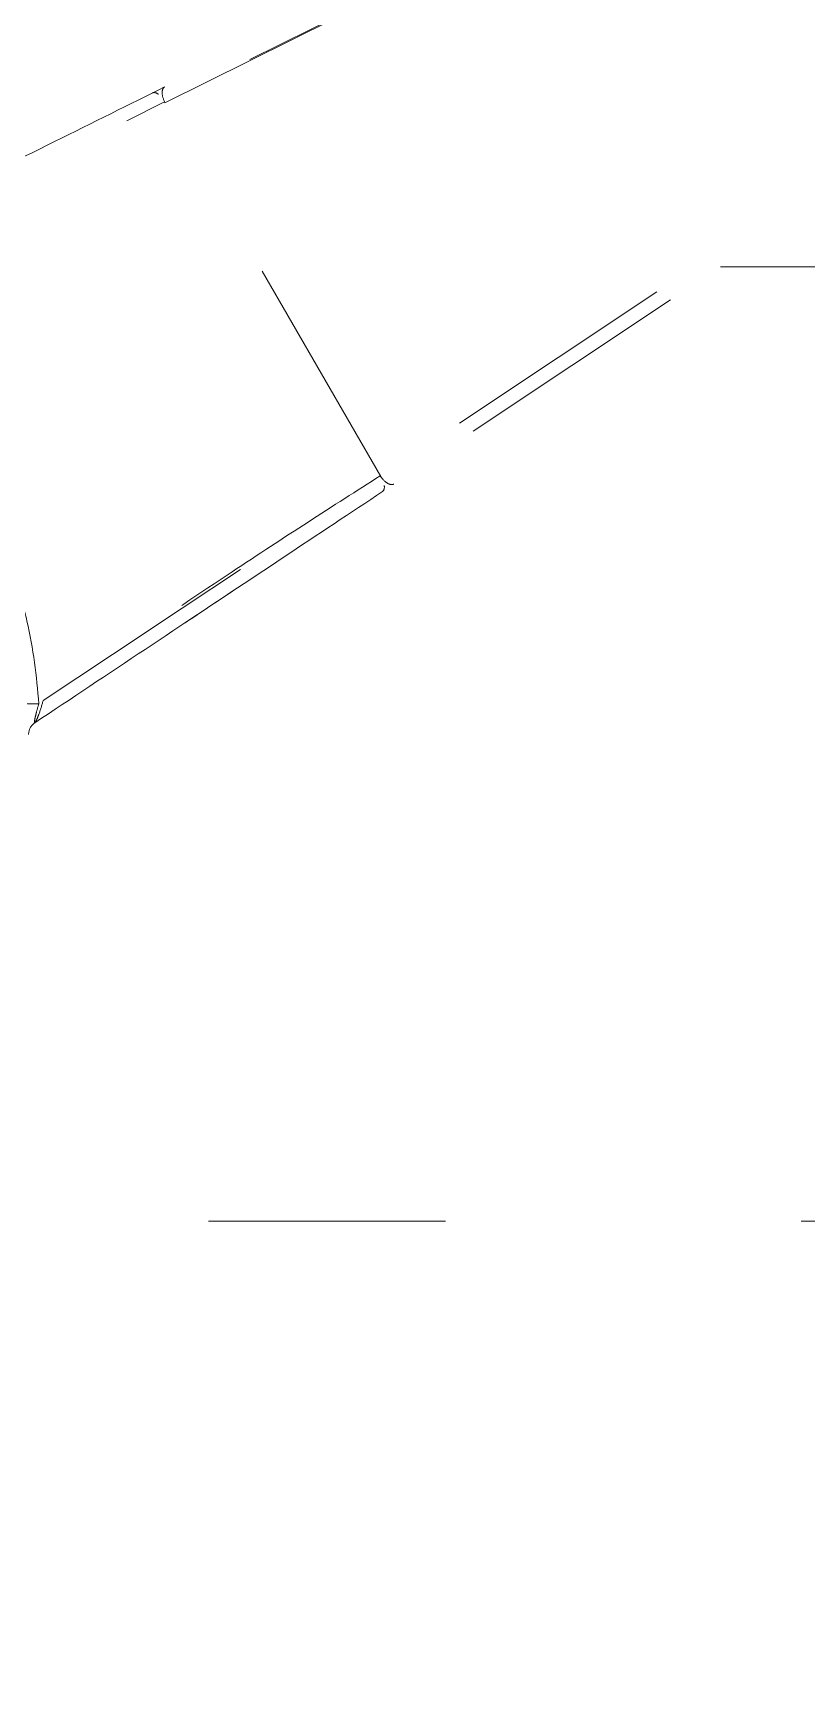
# Model space of a CAD drawing. Extents: x -3450 to 27857, y -1288 to 11880.
# Drawn here: x 1068.27 to 1072.77, y 1139.28 to 1148.92 of the extents above; entities that cross this region are included whole.
import ezdxf

# ---------------------------------------------------------------- set-up
doc = ezdxf.new("R2010")
doc.units = 0
doc.linetypes.add('188K-SM-03-F20-MECH-EQ-Y2257103$0$XFM7Q20PCW-200K$0$ACAD_ISO03W100', pattern=[30, 12, -18])
doc.layers.add('188K-SM-03-F20-MECH-EQ-Y2257103$0$XFM7Q20PCW-200K$0$PCW EQ (FUTURE)', color=252, linetype='188K-SM-03-F20-MECH-EQ-Y2257103$0$XFM7Q20PCW-200K$0$ACAD_ISO03W100', lineweight=9)

# ---------------------------------------------------------------- blocks, each defined once
blk = doc.blocks.new('188K-SM-03-F20-MECH-EQ-Y2257103$0$XFM7Q20PCW-200K$0$漢唐美光 8NHV4A-10FDA-NC150-M - 漢唐美光 8NHV4A-10FDA-NC150-M-V1107-CUB_L40')
for p, q in [((-449.825, -36.647), (-491.771, -57.458)), ((-491.749, -57.494), (-449.803, -36.684)), ((-441.852, -50.456), (-480.847, -76.377)), ((-441.172, -50.87), (-480.731, -77.166)), ((-491.771, -57.458), (-493.675, -58.406)), ((-480.826, -76.414), (-491.771, -57.458)), ((-463.622, -65.794), (-416.517, -65.794)), ((-417.537, -114.094), (-502.149, -114.094))]:
    blk.add_line(p, q)
at = {"flags": 128}
blk.add_lwpolyline([(-497.922, -87.743), (-494.414, -85.419), (-490.886, -83.081), (-487.403, -80.772), (-484.029, -78.536), (-480.847, -76.428)], dxfattribs=at)
blk.add_circle((-526.149, -89.944), 379.979)
for centre, radius, start, end in [((-526.149, -89.944), 117.511, 0, 180), ((-526.149, -89.944), 116.611, 0, 180), ((-497.953, -89.454), 0.7, 123.61273, 180.99387), ((-526.149, -89.944), 117.511, 180, 0), ((-526.149, -89.944), 116.611, 180, 0)]:
    blk.add_arc(centre, radius, start, end)
for centre, major_axis, start_param, end_param in [((-492.063, -57.626), (-0.311, 0.627), 5.512968, 6.283185), ((-491.457, -57.326), (-0.311, 0.627), 0, 1.601158), ((-480.555, -76.209), (-0.388, 0.583), 1.540435, 3.141593), ((-481.118, -76.583), (-0.388, 0.583), 3.141593, 3.91181)]:
    blk.add_ellipse(centre, major_axis=major_axis, ratio=0.481025, start_param=start_param, end_param=end_param)
for points, knots in [([(-491.768, -56.699), (-493.539, -57.577), (-497.286, -59.436), (-502.607, -62.076), (-507.327, -64.418), (-509.998, -65.743), (-511.316, -66.397)], [-1, -1, -1, -1, -0.7, -0.4, -0.2, 0, 0, 0, 0]), ([(-511.316, -66.397), (-509.406, -65.449), (-505.496, -63.509), (-498.977, -60.275), (-494.66, -58.133), (-492.374, -56.999)], [-1, -1, -1, -1, -0.7, -0.4, 0, 0, 0, 0]), ([(-510.382, -66.706), (-510.078, -66.543), (-509.61, -66.293), (-508.958, -65.95), (-508.458, -65.689), (-507.938, -65.42), (-507.402, -65.145), (-506.858, -64.867), (-506.139, -64.5), (-505.247, -64.047), (-503.813, -63.323), (-502.023, -62.427), (-499.888, -61.373), (-496.374, -59.661), (-493.666, -58.381), (-491.749, -57.494)], [0, 0, 0, 0, 0.055556, 0.083333, 0.111111, 0.138889, 0.166667, 0.194444, 0.222222, 0.277778, 0.333333, 0.444444, 0.555556, 0.666667, 1, 1, 1, 1]), ([(-498.141, -87.908), (-498.232, -86.519), (-498.532, -84.411), (-499.246, -81.671), (-499.933, -79.678), (-500.77, -77.743), (-501.761, -75.863), (-502.893, -74.068), (-504.571, -71.81), (-506.994, -69.228), (-509.212, -67.488), (-510.382, -66.706)], [-1, -1, -1, -1, -0.833333, -0.75, -0.666667, -0.583333, -0.5, -0.416667, -0.333333, -0.166667, 0, 0, 0, 0]), ([(-480.847, -76.377), (-482.026, -77.121), (-484.475, -78.685), (-488.653, -81.421), (-492.037, -83.689), (-494.5, -85.371), (-496.138, -86.49), (-497.347, -87.341), (-498.141, -87.908)], [0, 0, 0, 0, 0.222222, 0.444444, 0.722222, 0.791667, 0.861111, 1, 1, 1, 1]), ([(-498.341, -88.872), (-496.503, -87.65), (-492.75, -85.156), (-487.752, -81.833), (-483.544, -79.036), (-481.265, -77.521), (-480.168, -76.792)], [-1, -1, -1, -1, -0.7, -0.4, -0.2, 0, 0, 0, 0]), ([(-480.731, -77.166), (-482.324, -78.225), (-485.702, -80.47), (-491.699, -84.457), (-495.973, -87.298), (-498.341, -88.872)], [-1, -1, -1, -1, -0.7, -0.4, 0, 0, 0, 0]), ([(-498.141, -87.908), (-498.178, -88.042), (-498.237, -88.26), (-498.308, -88.542), (-498.349, -88.729), (-498.365, -88.855), (-498.354, -88.88), (-498.341, -88.872)], [0, 0, 0, 0, 0.333333, 0.5, 0.666667, 0.833333, 1, 1, 1, 1]), ([(-498.341, -88.872), (-498.32, -88.858), (-498.258, -88.752), (-498.099, -88.36), (-497.981, -87.98), (-497.925, -87.756)], [0, 0, 0, 0, 0.25, 0.5, 0.9903927, 0.9903927, 0.9903927, 0.9903927])]:
    blk.add_open_spline(points, degree=3, knots=knots)
blk.add_open_spline([(-498.141, -87.908), (-498.209, -87.912), (-498.347, -87.919), (-498.534, -87.921), (-498.666, -87.916), (-498.708, -87.907), (-498.718, -87.902)], degree=3)
blk = doc.blocks.new('188K-SM-03-F20-MECH-EQ-Y2257103')
at = {"layer": '188K-SM-03-F20-MECH-EQ-Y2257103$0$XFM7Q20PCW-200K$0$PCW EQ (FUTURE)', "xscale": 0.1147234346767911, "yscale": 0.1147234346767911, "zscale": 0.1147234346767911}
blk.add_blockref('188K-SM-03-F20-MECH-EQ-Y2257103$0$XFM7Q20PCW-200K$0$漢唐美光 8NHV4A-10FDA-NC150-M - 漢唐美光 8NHV4A-10FDA-NC150-M-V1107-CUB_L40', (1125.4519, 1155.1151), dxfattribs=at)

msp = doc.modelspace()

# ---------------------------------------------------------------- block references
msp.add_blockref('188K-SM-03-F20-MECH-EQ-Y2257103', (0, 0))

doc.saveas('drawing.dxf')
